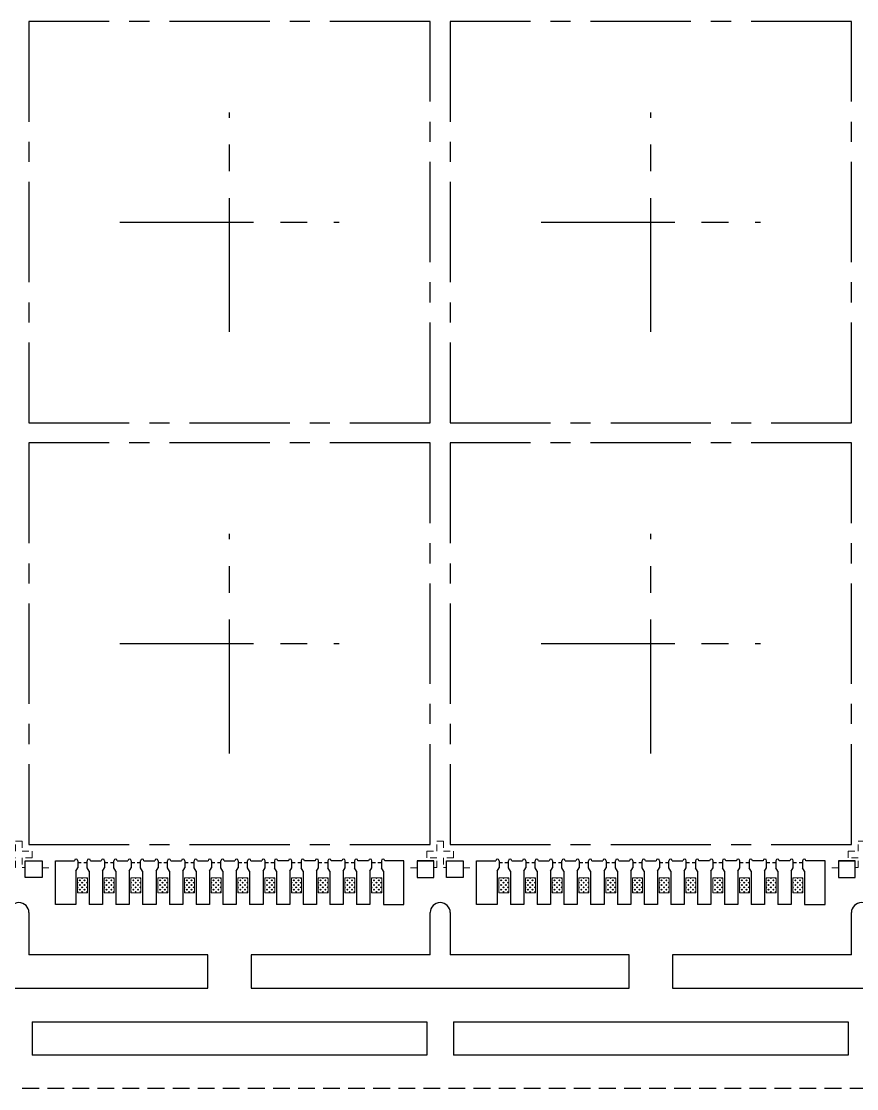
# Model space of a CAD drawing. Header units: inches. Extents: x 5 to 403, y 5 to 265.
# Drawn here: x 99.12 to 111.62, y 147.95 to 163.9 of the extents above; entities that cross this region are included whole.
import ezdxf

# ---------------------------------------------------------------- set-up
doc = ezdxf.new("R2010")
doc.units = ezdxf.units.IN
doc.header["$MEASUREMENT"] = 0
doc.linetypes.add('CENTER', pattern=[2, 1.25, -0.25, 0.25, -0.25])
doc.linetypes.add('HIDDEN', pattern=[0.375, 0.25, -0.125])
for name, color, linetype in [('1D（虚线、T-shape等)', 4, 'Continuous'), ('1（实线、SECTION图示等）', 7, 'Continuous'), ('CEN(中心线)', 1, 'CENTER'), ('EFFECTIVE AREA（塑封区域）', 4, 'HIDDEN'), ('LFBOT（框架底面线、虚线）', 4, 'HIDDEN'), ('LFTOP（框架正面线、实线）', 7, 'Continuous'), ('PKG LINE（虚线）', 2, 'HIDDEN'), ('PLATING（电镀）', 3, 'Continuous')]:
    doc.layers.add(name, color=color, linetype=linetype)

msp = doc.modelspace()

# ---------------------------------------------------------------- hatches: boundary and pattern name
at = {"layer": 'PLATING（电镀）', "linetype": 'ByBlock', "lineweight": 5}
h = msp.add_hatch(dxfattribs=at)
h.set_pattern_fill('CROSS', color=3, scale=0.05)
h.set_pattern_definition([(45, (-124.83546, -72.357227), (-0.035355339, 0.035355339), [0.025, -0.025]), (135, (-124.817783, -72.357227), (-0.035355339, -0.035355339), [0.025, -0.025])])
h.paths.add_polyline_path([(99.96232, 151.09804), (99.96232, 150.87304), (100.11232, 150.87304), (100.11232, 151.09804)])
h = msp.add_hatch(dxfattribs=at)
h.set_pattern_fill('CROSS', color=3, scale=0.05)
h.set_pattern_definition([(45, (-124.43546, -72.357227), (-0.035355339, 0.035355339), [0.025, -0.025]), (135, (-124.417783, -72.357227), (-0.035355339, -0.035355339), [0.025, -0.025])])
h.paths.add_polyline_path([(100.36232, 151.09804), (100.36232, 150.87304), (100.51232, 150.87304), (100.51232, 151.09804)])
h = msp.add_hatch(dxfattribs=at)
h.set_pattern_fill('CROSS', color=3, scale=0.05)
h.set_pattern_definition([(45, (-124.03546, -72.357227), (-0.035355339, 0.035355339), [0.025, -0.025]), (135, (-124.017783, -72.357227), (-0.035355339, -0.035355339), [0.025, -0.025])])
h.paths.add_polyline_path([(100.76232, 151.09804), (100.76232, 150.87304), (100.91232, 150.87304), (100.91232, 151.09804)])
h = msp.add_hatch(dxfattribs=at)
h.set_pattern_fill('CROSS', color=3, scale=0.05)
h.set_pattern_definition([(45, (-123.63546, -72.357227), (-0.035355339, 0.035355339), [0.025, -0.025]), (135, (-123.617783, -72.357227), (-0.035355339, -0.035355339), [0.025, -0.025])])
h.paths.add_polyline_path([(101.16232, 151.09804), (101.16232, 150.87304), (101.31232, 150.87304), (101.31232, 151.09804)])
h = msp.add_hatch(dxfattribs=at)
h.set_pattern_fill('CROSS', color=3, scale=0.05)
h.set_pattern_definition([(45, (-123.23546, -72.357227), (-0.035355339, 0.035355339), [0.025, -0.025]), (135, (-123.217783, -72.357227), (-0.035355339, -0.035355339), [0.025, -0.025])])
h.paths.add_polyline_path([(101.56232, 151.09804), (101.56232, 150.87304), (101.71232, 150.87304), (101.71232, 151.09804)])
h = msp.add_hatch(dxfattribs=at)
h.set_pattern_fill('CROSS', color=3, scale=0.05)
h.set_pattern_definition([(45, (-122.83546, -72.357227), (-0.035355339, 0.035355339), [0.025, -0.025]), (135, (-122.817783, -72.357227), (-0.035355339, -0.035355339), [0.025, -0.025])])
h.paths.add_polyline_path([(101.96232, 151.09804), (101.96232, 150.87304), (102.11232, 150.87304), (102.11232, 151.09804)])
h = msp.add_hatch(dxfattribs=at)
h.set_pattern_fill('CROSS', color=3, scale=0.05)
h.set_pattern_definition([(45, (-122.43546, -72.357227), (-0.035355339, 0.035355339), [0.025, -0.025]), (135, (-122.417783, -72.357227), (-0.035355339, -0.035355339), [0.025, -0.025])])
h.paths.add_polyline_path([(102.36232, 151.09804), (102.36232, 150.87304), (102.51232, 150.87304), (102.51232, 151.09804)])
h = msp.add_hatch(dxfattribs=at)
h.set_pattern_fill('CROSS', color=3, scale=0.05)
h.set_pattern_definition([(45, (-122.03546, -72.357227), (-0.035355339, 0.035355339), [0.025, -0.025]), (135, (-122.017783, -72.357227), (-0.035355339, -0.035355339), [0.025, -0.025])])
h.paths.add_polyline_path([(102.76232, 151.09804), (102.76232, 150.87304), (102.91232, 150.87304), (102.91232, 151.09804)])
h = msp.add_hatch(dxfattribs=at)
h.set_pattern_fill('CROSS', color=3, scale=0.05)
h.set_pattern_definition([(45, (-121.63546, -72.357227), (-0.035355339, 0.035355339), [0.025, -0.025]), (135, (-121.617783, -72.357227), (-0.035355339, -0.035355339), [0.025, -0.025])])
h.paths.add_polyline_path([(103.16232, 151.09804), (103.16232, 150.87304), (103.31232, 150.87304), (103.31232, 151.09804)])
h = msp.add_hatch(dxfattribs=at)
h.set_pattern_fill('CROSS', color=3, scale=0.05)
h.set_pattern_definition([(45, (-121.23546, -72.357227), (-0.035355339, 0.035355339), [0.025, -0.025]), (135, (-121.217783, -72.357227), (-0.035355339, -0.035355339), [0.025, -0.025])])
h.paths.add_polyline_path([(103.56232, 151.09804), (103.56232, 150.87304), (103.71232, 150.87304), (103.71232, 151.09804)])
h = msp.add_hatch(dxfattribs=at)
h.set_pattern_fill('CROSS', color=3, scale=0.05)
h.set_pattern_definition([(45, (-120.83546, -72.357227), (-0.035355339, 0.035355339), [0.025, -0.025]), (135, (-120.817783, -72.357227), (-0.035355339, -0.035355339), [0.025, -0.025])])
h.paths.add_polyline_path([(103.96232, 151.09804), (103.96232, 150.87304), (104.11232, 150.87304), (104.11232, 151.09804)])
h = msp.add_hatch(dxfattribs=at)
h.set_pattern_fill('CROSS', color=3, scale=0.05)
h.set_pattern_definition([(45, (-120.43546, -72.357227), (-0.035355339, 0.035355339), [0.025, -0.025]), (135, (-120.417783, -72.357227), (-0.035355339, -0.035355339), [0.025, -0.025])])
h.paths.add_polyline_path([(104.36232, 151.09804), (104.36232, 150.87304), (104.51232, 150.87304), (104.51232, 151.09804)])
h = msp.add_hatch(dxfattribs=at)
h.set_pattern_fill('CROSS', color=3, scale=0.05)
h.set_pattern_definition([(45, (-118.53546, -72.357227), (-0.035355339, 0.035355339), [0.025, -0.025]), (135, (-118.517783, -72.357227), (-0.035355339, -0.035355339), [0.025, -0.025])])
h.paths.add_polyline_path([(106.26232, 151.09804), (106.26232, 150.87304), (106.41232, 150.87304), (106.41232, 151.09804)])
h = msp.add_hatch(dxfattribs=at)
h.set_pattern_fill('CROSS', color=3, scale=0.05)
h.set_pattern_definition([(45, (-118.13546, -72.357227), (-0.035355339, 0.035355339), [0.025, -0.025]), (135, (-118.117783, -72.357227), (-0.035355339, -0.035355339), [0.025, -0.025])])
h.paths.add_polyline_path([(106.66232, 151.09804), (106.66232, 150.87304), (106.81232, 150.87304), (106.81232, 151.09804)])
h = msp.add_hatch(dxfattribs=at)
h.set_pattern_fill('CROSS', color=3, scale=0.05)
h.set_pattern_definition([(45, (-117.73546, -72.357227), (-0.035355339, 0.035355339), [0.025, -0.025]), (135, (-117.717783, -72.357227), (-0.035355339, -0.035355339), [0.025, -0.025])])
h.paths.add_polyline_path([(107.06232, 151.09804), (107.06232, 150.87304), (107.21232, 150.87304), (107.21232, 151.09804)])
h = msp.add_hatch(dxfattribs=at)
h.set_pattern_fill('CROSS', color=3, scale=0.05)
h.set_pattern_definition([(45, (-117.33546, -72.357227), (-0.035355339, 0.035355339), [0.025, -0.025]), (135, (-117.317783, -72.357227), (-0.035355339, -0.035355339), [0.025, -0.025])])
h.paths.add_polyline_path([(107.46232, 151.09804), (107.46232, 150.87304), (107.61232, 150.87304), (107.61232, 151.09804)])
h = msp.add_hatch(dxfattribs=at)
h.set_pattern_fill('CROSS', color=3, scale=0.05)
h.set_pattern_definition([(45, (-116.93546, -72.357227), (-0.035355339, 0.035355339), [0.025, -0.025]), (135, (-116.917783, -72.357227), (-0.035355339, -0.035355339), [0.025, -0.025])])
h.paths.add_polyline_path([(107.86232, 151.09804), (107.86232, 150.87304), (108.01232, 150.87304), (108.01232, 151.09804)])
h = msp.add_hatch(dxfattribs=at)
h.set_pattern_fill('CROSS', color=3, scale=0.05)
h.set_pattern_definition([(45, (-116.53546, -72.357227), (-0.035355339, 0.035355339), [0.025, -0.025]), (135, (-116.517783, -72.357227), (-0.035355339, -0.035355339), [0.025, -0.025])])
h.paths.add_polyline_path([(108.26232, 151.09804), (108.26232, 150.87304), (108.41232, 150.87304), (108.41232, 151.09804)])
h = msp.add_hatch(dxfattribs=at)
h.set_pattern_fill('CROSS', color=3, scale=0.05)
h.set_pattern_definition([(45, (-116.13546, -72.357227), (-0.035355339, 0.035355339), [0.025, -0.025]), (135, (-116.117783, -72.357227), (-0.035355339, -0.035355339), [0.025, -0.025])])
h.paths.add_polyline_path([(108.66232, 151.09804), (108.66232, 150.87304), (108.81232, 150.87304), (108.81232, 151.09804)])
h = msp.add_hatch(dxfattribs=at)
h.set_pattern_fill('CROSS', color=3, scale=0.05)
h.set_pattern_definition([(45, (-115.73546, -72.357227), (-0.035355339, 0.035355339), [0.025, -0.025]), (135, (-115.717783, -72.357227), (-0.035355339, -0.035355339), [0.025, -0.025])])
h.paths.add_polyline_path([(109.06232, 151.09804), (109.06232, 150.87304), (109.21232, 150.87304), (109.21232, 151.09804)])
h = msp.add_hatch(dxfattribs=at)
h.set_pattern_fill('CROSS', color=3, scale=0.05)
h.set_pattern_definition([(45, (-115.33546, -72.357227), (-0.035355339, 0.035355339), [0.025, -0.025]), (135, (-115.317783, -72.357227), (-0.035355339, -0.035355339), [0.025, -0.025])])
h.paths.add_polyline_path([(109.46232, 151.09804), (109.46232, 150.87304), (109.61232, 150.87304), (109.61232, 151.09804)])
h = msp.add_hatch(dxfattribs=at)
h.set_pattern_fill('CROSS', color=3, scale=0.05)
h.set_pattern_definition([(45, (-114.93546, -72.357227), (-0.035355339, 0.035355339), [0.025, -0.025]), (135, (-114.917783, -72.357227), (-0.035355339, -0.035355339), [0.025, -0.025])])
h.paths.add_polyline_path([(109.86232, 151.09804), (109.86232, 150.87304), (110.01232, 150.87304), (110.01232, 151.09804)])
h = msp.add_hatch(dxfattribs=at)
h.set_pattern_fill('CROSS', color=3, scale=0.05)
h.set_pattern_definition([(45, (-114.53546, -72.357227), (-0.035355339, 0.035355339), [0.025, -0.025]), (135, (-114.517783, -72.357227), (-0.035355339, -0.035355339), [0.025, -0.025])])
h.paths.add_polyline_path([(110.26232, 151.09804), (110.26232, 150.87304), (110.41232, 150.87304), (110.41232, 151.09804)])
h = msp.add_hatch(dxfattribs=at)
h.set_pattern_fill('CROSS', color=3, scale=0.05)
h.set_pattern_definition([(45, (-114.13546, -72.357227), (-0.035355339, 0.035355339), [0.025, -0.025]), (135, (-114.117783, -72.357227), (-0.035355339, -0.035355339), [0.025, -0.025])])
h.paths.add_polyline_path([(110.66232, 151.09804), (110.66232, 150.87304), (110.81232, 150.87304), (110.81232, 151.09804)])

# ---------------------------------------------------------------- linework, layer by layer
at = {"layer": '1D（虚线、T-shape等)', "linetype": 'HIDDEN', "lineweight": 0, "ltscale": 0.25}
for p, q in [((99.43232, 151.24804, 0.1444), (99.63232, 151.24804, 0.1444)), ((105.04232, 151.24804, 0.1444), (104.84232, 151.24804, 0.1444)), ((105.73232, 151.24804, 0.1444), (105.93232, 151.24804, 0.1444)), ((111.34232, 151.24804, 0.1444), (111.14232, 151.24804, 0.1444))]:
    msp.add_line(p, q, dxfattribs=at)
at = {"layer": '1D（虚线、T-shape等)', "linetype": 'HIDDEN', "lineweight": 0, "ltscale": 0.25, "elevation": 0.1444}
for points in [[(98.99232, 151.25304), (99.03732, 151.25304), (99.03732, 151.39804), (98.88732, 151.39804), (98.88732, 151.49804), (99.03732, 151.49804), (99.03732, 151.64804), (99.13732, 151.64804), (99.13732, 151.49804), (99.28732, 151.49804), (99.28732, 151.39804), (99.13732, 151.39804), (99.13732, 151.25304), (99.18232, 151.25304)], [(105.29232, 151.25304), (105.33732, 151.25304), (105.33732, 151.39804), (105.18732, 151.39804), (105.18732, 151.49804), (105.33732, 151.49804), (105.33732, 151.64804), (105.43732, 151.64804), (105.43732, 151.49804), (105.58732, 151.49804), (105.58732, 151.39804), (105.43732, 151.39804), (105.43732, 151.25304), (105.48232, 151.25304)], [(111.59232, 151.25304), (111.63732, 151.25304), (111.63732, 151.39804), (111.48732, 151.39804), (111.48732, 151.49804), (111.63732, 151.49804), (111.63732, 151.64804), (111.73732, 151.64804), (111.73732, 151.49804), (111.88732, 151.49804), (111.88732, 151.39804), (111.73732, 151.39804), (111.73732, 151.25304), (111.78232, 151.25304)]]:
    msp.add_lwpolyline(points, dxfattribs=at)
at = {"layer": '1（实线、SECTION图示等）', "ltscale": 10}
for p, q in [((99.23732, 150.57804, 0.1444), (99.23732, 149.94804, 0.1444)), ((105.23732, 149.94804, 0.1444), (105.23732, 150.57804, 0.1444)), ((105.53732, 150.57804, 0.1444), (105.53732, 149.94804, 0.1444)), ((111.53732, 149.94804, 0.1444), (111.53732, 150.57804, 0.1444)), ((101.91232, 149.94804, 0.1444), (99.23732, 149.94804, 0.1444)), ((101.91232, 149.44804, 0.1444), (101.91232, 149.94804, 0.1444)), ((105.23732, 149.94804, 0.1444), (102.56232, 149.94804, 0.1444)), ((102.56232, 149.94804, 0.1444), (102.56232, 149.44804, 0.1444)), ((108.21232, 149.94804, 0.1444), (105.53732, 149.94804, 0.1444)), ((108.21232, 149.44804, 0.1444), (108.21232, 149.94804, 0.1444)), ((111.53732, 149.94804, 0.1444), (108.86232, 149.94804, 0.1444)), ((108.86232, 149.94804, 0.1444), (108.86232, 149.44804, 0.1444)), ((96.26232, 149.44804, 0.1444), (101.91232, 149.44804, 0.1444)), ((102.56232, 149.44804, 0.1444), (108.21232, 149.44804, 0.1444)), ((108.86232, 149.44804, 0.1444), (114.51232, 149.44804, 0.1444))]:
    msp.add_line(p, q, dxfattribs=at)
at = {"layer": '1（实线、SECTION图示等）'}
for p, q in [((99.28732, 148.94804, 0.1444), (105.18732, 148.94804, 0.1444)), ((99.28732, 148.94804, 0.1444), (99.28732, 148.44804, 0.1444)), ((105.18732, 148.94804, 0.1444), (105.18732, 148.44804, 0.1444)), ((105.58732, 148.94804, 0.1444), (111.48732, 148.94804, 0.1444)), ((105.58732, 148.94804, 0.1444), (105.58732, 148.44804, 0.1444)), ((111.48732, 148.94804, 0.1444), (111.48732, 148.44804, 0.1444)), ((105.18732, 148.44804, 0.1444), (99.28732, 148.44804, 0.1444)), ((111.48732, 148.44804, 0.1444), (105.58732, 148.44804, 0.1444))]:
    msp.add_line(p, q, dxfattribs=at)
at = {"layer": '1（实线、SECTION图示等）', "ltscale": 10}
for centre in [(99.08732, 150.57804, 0.1444), (105.38732, 150.57804, 0.1444), (111.68732, 150.57804, 0.1444)]:
    msp.add_arc(centre, 0.15, 0, 180, dxfattribs=at)
at = {"layer": 'CEN(中心线)', "linetype": 'CENTER', "ltscale": 1.6}
for p, q in [((102.23732, 159.25807, 0.1444), (102.23732, 162.538, 0.1444)), ((108.53732, 159.25807, 0.1444), (108.53732, 162.538, 0.1444)), ((100.59736, 160.89804, 0.1444), (103.87729, 160.89804, 0.1444)), ((106.89736, 160.89804, 0.1444), (110.17729, 160.89804, 0.1444)), ((102.23732, 152.95807, 0.1444), (102.23732, 156.238, 0.1444)), ((108.53732, 152.95807, 0.1444), (108.53732, 156.238, 0.1444)), ((100.59736, 154.59804, 0.1444), (103.87729, 154.59804, 0.1444)), ((106.89736, 154.59804, 0.1444), (110.17729, 154.59804, 0.1444))]:
    msp.add_line(p, q, dxfattribs=at)
at = {"layer": 'EFFECTIVE AREA（塑封区域）', "color": 1}
msp.add_line((152.63732, 147.94804, 0.1444), (78.03732, 147.94804, 0.1444), dxfattribs=at)
at = {"layer": 'LFBOT（框架底面线、虚线）', "linetype": 'HIDDEN', "ltscale": 0.2, "elevation": 0.1444}
for points in [[(99.96732, 151.32804), (100.01832, 151.32804)], [(100.05632, 151.32804), (100.10732, 151.32804)], [(100.36732, 151.32804), (100.41832, 151.32804)], [(100.45632, 151.32804), (100.50732, 151.32804)], [(100.76732, 151.32804), (100.81832, 151.32804)], [(100.85632, 151.32804), (100.90732, 151.32804)], [(101.16732, 151.32804), (101.21832, 151.32804)], [(101.25632, 151.32804), (101.30732, 151.32804)], [(101.56732, 151.32804), (101.61832, 151.32804)], [(101.65632, 151.32804), (101.70732, 151.32804)], [(101.96732, 151.32804), (102.01832, 151.32804)], [(102.05632, 151.32804), (102.10732, 151.32804)], [(102.36732, 151.32804), (102.41832, 151.32804)], [(102.45632, 151.32804), (102.50732, 151.32804)], [(102.76732, 151.32804), (102.81832, 151.32804)], [(102.85632, 151.32804), (102.90732, 151.32804)], [(103.16732, 151.32804), (103.21832, 151.32804)], [(103.25632, 151.32804), (103.30732, 151.32804)], [(103.56732, 151.32804), (103.61832, 151.32804)], [(103.65632, 151.32804), (103.70732, 151.32804)], [(103.96732, 151.32804), (104.01832, 151.32804)], [(104.05632, 151.32804), (104.10732, 151.32804)], [(104.36732, 151.32804), (104.41832, 151.32804)], [(104.45632, 151.32804), (104.50732, 151.32804)], [(106.26732, 151.32804), (106.31832, 151.32804)], [(106.35632, 151.32804), (106.40732, 151.32804)], [(106.66732, 151.32804), (106.71832, 151.32804)], [(106.75632, 151.32804), (106.80732, 151.32804)], [(107.06732, 151.32804), (107.11832, 151.32804)], [(107.15632, 151.32804), (107.20732, 151.32804)], [(107.46732, 151.32804), (107.51832, 151.32804)], [(107.55632, 151.32804), (107.60732, 151.32804)], [(107.86732, 151.32804), (107.91832, 151.32804)], [(107.95632, 151.32804), (108.00732, 151.32804)], [(108.26732, 151.32804), (108.31832, 151.32804)], [(108.35632, 151.32804), (108.40732, 151.32804)], [(108.66732, 151.32804), (108.71832, 151.32804)], [(108.75632, 151.32804), (108.80732, 151.32804)], [(109.06732, 151.32804), (109.11832, 151.32804)], [(109.15632, 151.32804), (109.20732, 151.32804)], [(109.46732, 151.32804), (109.51832, 151.32804)], [(109.55632, 151.32804), (109.60732, 151.32804)], [(109.86732, 151.32804), (109.91832, 151.32804)], [(109.95632, 151.32804), (110.00732, 151.32804)], [(110.26732, 151.32804), (110.31832, 151.32804)], [(110.35632, 151.32804), (110.40732, 151.32804)], [(110.66732, 151.32804), (110.71832, 151.32804)], [(110.75632, 151.32804), (110.80732, 151.32804)]]:
    msp.add_lwpolyline(points, dxfattribs=at)
at = {"layer": 'LFTOP（框架正面线、实线）', "color": 7}
for p, q in [((99.63232, 150.99804, 0.1444), (99.63232, 151.35304, 0.1444)), ((99.63232, 151.35304, 0.1444), (99.91732, 151.35304, 0.1444)), ((99.93732, 151.19804, 0.1444), (99.96732, 151.24804, 0.1444)), ((99.96732, 151.35304, 0.1444), (99.96732, 151.24804, 0.1444)), ((100.10732, 151.24804, 0.1444), (100.10732, 151.35304, 0.1444)), ((100.13732, 151.19804, 0.1444), (100.10732, 151.24804, 0.1444)), ((100.15732, 151.35304, 0.1444), (100.31732, 151.35304, 0.1444)), ((100.33732, 151.19804, 0.1444), (100.36732, 151.24804, 0.1444)), ((100.36732, 151.35304, 0.1444), (100.36732, 151.24804, 0.1444)), ((100.50732, 151.24804, 0.1444), (100.50732, 151.35304, 0.1444)), ((100.53732, 151.19804, 0.1444), (100.50732, 151.24804, 0.1444)), ((100.55732, 151.35304, 0.1444), (100.71732, 151.35304, 0.1444)), ((100.73732, 151.19804, 0.1444), (100.76732, 151.24804, 0.1444)), ((100.76732, 151.35304, 0.1444), (100.76732, 151.24804, 0.1444)), ((100.90732, 151.24804, 0.1444), (100.90732, 151.35304, 0.1444)), ((100.93732, 151.19804, 0.1444), (100.90732, 151.24804, 0.1444)), ((100.95732, 151.35304, 0.1444), (101.11732, 151.35304, 0.1444)), ((101.13732, 151.19804, 0.1444), (101.16732, 151.24804, 0.1444)), ((101.16732, 151.35304, 0.1444), (101.16732, 151.24804, 0.1444)), ((101.30732, 151.24804, 0.1444), (101.30732, 151.35304, 0.1444)), ((101.33732, 151.19804, 0.1444), (101.30732, 151.24804, 0.1444)), ((101.35732, 151.35304, 0.1444), (101.51732, 151.35304, 0.1444)), ((101.53732, 151.19804, 0.1444), (101.56732, 151.24804, 0.1444)), ((101.56732, 151.35304, 0.1444), (101.56732, 151.24804, 0.1444)), ((101.70732, 151.24804, 0.1444), (101.70732, 151.35304, 0.1444)), ((101.73732, 151.19804, 0.1444), (101.70732, 151.24804, 0.1444)), ((101.75732, 151.35304, 0.1444), (101.91732, 151.35304, 0.1444)), ((101.93732, 151.19804, 0.1444), (101.96732, 151.24804, 0.1444)), ((101.96732, 151.35304, 0.1444), (101.96732, 151.24804, 0.1444)), ((102.10732, 151.24804, 0.1444), (102.10732, 151.35304, 0.1444)), ((102.13732, 151.19804, 0.1444), (102.10732, 151.24804, 0.1444)), ((102.15732, 151.35304, 0.1444), (102.31732, 151.35304, 0.1444)), ((102.33732, 151.19804, 0.1444), (102.36732, 151.24804, 0.1444)), ((102.36732, 151.35304, 0.1444), (102.36732, 151.24804, 0.1444)), ((102.50732, 151.24804, 0.1444), (102.50732, 151.35304, 0.1444)), ((102.53732, 151.19804, 0.1444), (102.50732, 151.24804, 0.1444)), ((102.55732, 151.35304, 0.1444), (102.71732, 151.35304, 0.1444)), ((102.73732, 151.19804, 0.1444), (102.76732, 151.24804, 0.1444)), ((102.76732, 151.24804, 0.1444), (102.76732, 151.35304, 0.1444)), ((102.90732, 151.35304, 0.1444), (102.90732, 151.24804, 0.1444)), ((102.93732, 151.19804, 0.1444), (102.90732, 151.24804, 0.1444)), ((103.11732, 151.35304, 0.1444), (102.95732, 151.35304, 0.1444)), ((103.13732, 151.19804, 0.1444), (103.16732, 151.24804, 0.1444)), ((103.16732, 151.24804, 0.1444), (103.16732, 151.35304, 0.1444)), ((103.30732, 151.35304, 0.1444), (103.30732, 151.24804, 0.1444)), ((103.33732, 151.19804, 0.1444), (103.30732, 151.24804, 0.1444)), ((103.51732, 151.35304, 0.1444), (103.35732, 151.35304, 0.1444)), ((103.53732, 151.19804, 0.1444), (103.56732, 151.24804, 0.1444)), ((103.56732, 151.24804, 0.1444), (103.56732, 151.35304, 0.1444)), ((103.70732, 151.35304, 0.1444), (103.70732, 151.24804, 0.1444)), ((103.73732, 151.19804, 0.1444), (103.70732, 151.24804, 0.1444)), ((103.91732, 151.35304, 0.1444), (103.75732, 151.35304, 0.1444)), ((103.93732, 151.19804, 0.1444), (103.96732, 151.24804, 0.1444)), ((103.96732, 151.24804, 0.1444), (103.96732, 151.35304, 0.1444)), ((104.10732, 151.35304, 0.1444), (104.10732, 151.24804, 0.1444)), ((104.13732, 151.19804, 0.1444), (104.10732, 151.24804, 0.1444)), ((104.31732, 151.35304, 0.1444), (104.15732, 151.35304, 0.1444)), ((104.33732, 151.19804, 0.1444), (104.36732, 151.24804, 0.1444)), ((104.36732, 151.24804, 0.1444), (104.36732, 151.35304, 0.1444)), ((104.50732, 151.35304, 0.1444), (104.50732, 151.24804, 0.1444)), ((104.53732, 151.19804, 0.1444), (104.50732, 151.24804, 0.1444)), ((104.84232, 151.35304, 0.1444), (104.55732, 151.35304, 0.1444)), ((105.04232, 151.35304, 0.1444), (105.29232, 151.35304, 0.1444)), ((105.93232, 150.99804, 0.1444), (105.93232, 151.35304, 0.1444)), ((105.93232, 151.35304, 0.1444), (106.21732, 151.35304, 0.1444)), ((106.23732, 151.19804, 0.1444), (106.26732, 151.24804, 0.1444)), ((106.26732, 151.35304, 0.1444), (106.26732, 151.24804, 0.1444)), ((106.40732, 151.24804, 0.1444), (106.40732, 151.35304, 0.1444)), ((106.43732, 151.19804, 0.1444), (106.40732, 151.24804, 0.1444)), ((106.45732, 151.35304, 0.1444), (106.61732, 151.35304, 0.1444)), ((106.63732, 151.19804, 0.1444), (106.66732, 151.24804, 0.1444)), ((106.66732, 151.35304, 0.1444), (106.66732, 151.24804, 0.1444)), ((106.80732, 151.24804, 0.1444), (106.80732, 151.35304, 0.1444)), ((106.83732, 151.19804, 0.1444), (106.80732, 151.24804, 0.1444)), ((106.85732, 151.35304, 0.1444), (107.01732, 151.35304, 0.1444)), ((107.03732, 151.19804, 0.1444), (107.06732, 151.24804, 0.1444)), ((107.06732, 151.35304, 0.1444), (107.06732, 151.24804, 0.1444)), ((107.20732, 151.24804, 0.1444), (107.20732, 151.35304, 0.1444)), ((107.23732, 151.19804, 0.1444), (107.20732, 151.24804, 0.1444)), ((107.25732, 151.35304, 0.1444), (107.41732, 151.35304, 0.1444)), ((107.43732, 151.19804, 0.1444), (107.46732, 151.24804, 0.1444)), ((107.46732, 151.35304, 0.1444), (107.46732, 151.24804, 0.1444)), ((107.60732, 151.24804, 0.1444), (107.60732, 151.35304, 0.1444)), ((107.63732, 151.19804, 0.1444), (107.60732, 151.24804, 0.1444)), ((107.65732, 151.35304, 0.1444), (107.81732, 151.35304, 0.1444)), ((107.83732, 151.19804, 0.1444), (107.86732, 151.24804, 0.1444)), ((107.86732, 151.35304, 0.1444), (107.86732, 151.24804, 0.1444)), ((108.00732, 151.24804, 0.1444), (108.00732, 151.35304, 0.1444)), ((108.03732, 151.19804, 0.1444), (108.00732, 151.24804, 0.1444)), ((108.05732, 151.35304, 0.1444), (108.21732, 151.35304, 0.1444)), ((108.23732, 151.19804, 0.1444), (108.26732, 151.24804, 0.1444)), ((108.26732, 151.35304, 0.1444), (108.26732, 151.24804, 0.1444)), ((108.40732, 151.24804, 0.1444), (108.40732, 151.35304, 0.1444)), ((108.43732, 151.19804, 0.1444), (108.40732, 151.24804, 0.1444)), ((108.45732, 151.35304, 0.1444), (108.61732, 151.35304, 0.1444)), ((108.63732, 151.19804, 0.1444), (108.66732, 151.24804, 0.1444)), ((108.66732, 151.35304, 0.1444), (108.66732, 151.24804, 0.1444)), ((108.80732, 151.24804, 0.1444), (108.80732, 151.35304, 0.1444)), ((108.83732, 151.19804, 0.1444), (108.80732, 151.24804, 0.1444)), ((108.85732, 151.35304, 0.1444), (109.01732, 151.35304, 0.1444)), ((109.03732, 151.19804, 0.1444), (109.06732, 151.24804, 0.1444)), ((109.06732, 151.24804, 0.1444), (109.06732, 151.35304, 0.1444)), ((109.20732, 151.35304, 0.1444), (109.20732, 151.24804, 0.1444)), ((109.23732, 151.19804, 0.1444), (109.20732, 151.24804, 0.1444)), ((109.41732, 151.35304, 0.1444), (109.25732, 151.35304, 0.1444)), ((109.43732, 151.19804, 0.1444), (109.46732, 151.24804, 0.1444)), ((109.46732, 151.24804, 0.1444), (109.46732, 151.35304, 0.1444)), ((109.60732, 151.35304, 0.1444), (109.60732, 151.24804, 0.1444)), ((109.63732, 151.19804, 0.1444), (109.60732, 151.24804, 0.1444)), ((109.81732, 151.35304, 0.1444), (109.65732, 151.35304, 0.1444)), ((109.83732, 151.19804, 0.1444), (109.86732, 151.24804, 0.1444)), ((109.86732, 151.24804, 0.1444), (109.86732, 151.35304, 0.1444)), ((110.00732, 151.35304, 0.1444), (110.00732, 151.24804, 0.1444)), ((110.03732, 151.19804, 0.1444), (110.00732, 151.24804, 0.1444)), ((110.21732, 151.35304, 0.1444), (110.05732, 151.35304, 0.1444)), ((110.23732, 151.19804, 0.1444), (110.26732, 151.24804, 0.1444)), ((110.26732, 151.24804, 0.1444), (110.26732, 151.35304, 0.1444)), ((110.40732, 151.35304, 0.1444), (110.40732, 151.24804, 0.1444)), ((110.43732, 151.19804, 0.1444), (110.40732, 151.24804, 0.1444)), ((110.61732, 151.35304, 0.1444), (110.45732, 151.35304, 0.1444)), ((110.63732, 151.19804, 0.1444), (110.66732, 151.24804, 0.1444)), ((110.66732, 151.24804, 0.1444), (110.66732, 151.35304, 0.1444)), ((110.80732, 151.35304, 0.1444), (110.80732, 151.24804, 0.1444)), ((110.83732, 151.19804, 0.1444), (110.80732, 151.24804, 0.1444)), ((111.14232, 151.35304, 0.1444), (110.85732, 151.35304, 0.1444)), ((111.34232, 151.35304, 0.1444), (111.59232, 151.35304, 0.1444)), ((99.93732, 151.19804, 0.1444), (99.93732, 150.69804, 0.1444)), ((100.13732, 151.19804, 0.1444), (100.13732, 150.69804, 0.1444)), ((100.33732, 151.19804, 0.1444), (100.33732, 150.69804, 0.1444)), ((100.53732, 151.19804, 0.1444), (100.53732, 150.69804, 0.1444)), ((100.73732, 151.19804, 0.1444), (100.73732, 150.69804, 0.1444)), ((100.93732, 151.19804, 0.1444), (100.93732, 150.69804, 0.1444)), ((101.13732, 151.19804, 0.1444), (101.13732, 150.69804, 0.1444)), ((101.33732, 151.19804, 0.1444), (101.33732, 150.69804, 0.1444)), ((101.53732, 151.19804, 0.1444), (101.53732, 150.69804, 0.1444)), ((101.73732, 151.19804, 0.1444), (101.73732, 150.69804, 0.1444)), ((101.93732, 151.19804, 0.1444), (101.93732, 150.69804, 0.1444)), ((102.13732, 151.19804, 0.1444), (102.13732, 150.69804, 0.1444)), ((102.33732, 151.19804, 0.1444), (102.33732, 150.69804, 0.1444)), ((102.53732, 151.19804, 0.1444), (102.53732, 150.69804, 0.1444)), ((102.73732, 151.19804, 0.1444), (102.73732, 150.69804, 0.1444)), ((102.93732, 151.19804, 0.1444), (102.93732, 150.69804, 0.1444)), ((103.13732, 151.19804, 0.1444), (103.13732, 150.69804, 0.1444)), ((103.33732, 151.19804, 0.1444), (103.33732, 150.69804, 0.1444)), ((103.53732, 151.19804, 0.1444), (103.53732, 150.69804, 0.1444)), ((103.73732, 151.19804, 0.1444), (103.73732, 150.69804, 0.1444)), ((103.93732, 151.19804, 0.1444), (103.93732, 150.69804, 0.1444)), ((104.13732, 151.19804, 0.1444), (104.13732, 150.69804, 0.1444)), ((104.33732, 151.19804, 0.1444), (104.33732, 150.69804, 0.1444)), ((104.53732, 151.19804, 0.1444), (104.53732, 150.69804, 0.1444)), ((106.23732, 151.19804, 0.1444), (106.23732, 150.69804, 0.1444)), ((106.43732, 151.19804, 0.1444), (106.43732, 150.69804, 0.1444)), ((106.63732, 151.19804, 0.1444), (106.63732, 150.69804, 0.1444)), ((106.83732, 151.19804, 0.1444), (106.83732, 150.69804, 0.1444)), ((107.03732, 151.19804, 0.1444), (107.03732, 150.69804, 0.1444)), ((107.23732, 151.19804, 0.1444), (107.23732, 150.69804, 0.1444)), ((107.43732, 151.19804, 0.1444), (107.43732, 150.69804, 0.1444)), ((107.63732, 151.19804, 0.1444), (107.63732, 150.69804, 0.1444)), ((107.83732, 151.19804, 0.1444), (107.83732, 150.69804, 0.1444)), ((108.03732, 151.19804, 0.1444), (108.03732, 150.69804, 0.1444)), ((108.23732, 151.19804, 0.1444), (108.23732, 150.69804, 0.1444)), ((108.43732, 151.19804, 0.1444), (108.43732, 150.69804, 0.1444)), ((108.63732, 151.19804, 0.1444), (108.63732, 150.69804, 0.1444)), ((108.83732, 151.19804, 0.1444), (108.83732, 150.69804, 0.1444)), ((109.03732, 151.19804, 0.1444), (109.03732, 150.69804, 0.1444)), ((109.23732, 151.19804, 0.1444), (109.23732, 150.69804, 0.1444)), ((109.43732, 151.19804, 0.1444), (109.43732, 150.69804, 0.1444)), ((109.63732, 151.19804, 0.1444), (109.63732, 150.69804, 0.1444)), ((109.83732, 151.19804, 0.1444), (109.83732, 150.69804, 0.1444)), ((110.03732, 151.19804, 0.1444), (110.03732, 150.69804, 0.1444)), ((110.23732, 151.19804, 0.1444), (110.23732, 150.69804, 0.1444)), ((110.43732, 151.19804, 0.1444), (110.43732, 150.69804, 0.1444)), ((110.63732, 151.19804, 0.1444), (110.63732, 150.69804, 0.1444)), ((110.83732, 151.19804, 0.1444), (110.83732, 150.69804, 0.1444)), ((99.63232, 150.69804, 0.1444), (99.63232, 150.99804, 0.1444)), ((105.93232, 150.69804, 0.1444), (105.93232, 150.99804, 0.1444)), ((99.63732, 150.69804, 0.1444), (99.63232, 150.69804, 0.1444)), ((99.93732, 150.69804, 0.1444), (99.63732, 150.69804, 0.1444)), ((105.93732, 150.69804, 0.1444), (105.93232, 150.69804, 0.1444)), ((106.23732, 150.69804, 0.1444), (105.93732, 150.69804, 0.1444))]:
    msp.add_line(p, q, dxfattribs=at)
at = {"layer": 'LFTOP（框架正面线、实线）'}
for p, q in [((100.33732, 150.69804, 0.1444), (100.13732, 150.69804, 0.1444)), ((100.73732, 150.69804, 0.1444), (100.53732, 150.69804, 0.1444)), ((101.13732, 150.69804, 0.1444), (100.93732, 150.69804, 0.1444)), ((101.53732, 150.69804, 0.1444), (101.33732, 150.69804, 0.1444)), ((101.93732, 150.69804, 0.1444), (101.73732, 150.69804, 0.1444)), ((102.33732, 150.69804, 0.1444), (102.13732, 150.69804, 0.1444)), ((102.73732, 150.69804, 0.1444), (102.53732, 150.69804, 0.1444)), ((103.13732, 150.69804, 0.1444), (102.93732, 150.69804, 0.1444)), ((103.53732, 150.69804, 0.1444), (103.33732, 150.69804, 0.1444)), ((103.93732, 150.69804, 0.1444), (103.73732, 150.69804, 0.1444)), ((104.33732, 150.69804, 0.1444), (104.13732, 150.69804, 0.1444)), ((106.63732, 150.69804, 0.1444), (106.43732, 150.69804, 0.1444)), ((107.03732, 150.69804, 0.1444), (106.83732, 150.69804, 0.1444)), ((107.43732, 150.69804, 0.1444), (107.23732, 150.69804, 0.1444)), ((107.83732, 150.69804, 0.1444), (107.63732, 150.69804, 0.1444)), ((108.23732, 150.69804, 0.1444), (108.03732, 150.69804, 0.1444)), ((108.63732, 150.69804, 0.1444), (108.43732, 150.69804, 0.1444)), ((109.03732, 150.69804, 0.1444), (108.83732, 150.69804, 0.1444)), ((109.43732, 150.69804, 0.1444), (109.23732, 150.69804, 0.1444)), ((109.83732, 150.69804, 0.1444), (109.63732, 150.69804, 0.1444)), ((110.23732, 150.69804, 0.1444), (110.03732, 150.69804, 0.1444)), ((110.63732, 150.69804, 0.1444), (110.43732, 150.69804, 0.1444))]:
    msp.add_line(p, q, dxfattribs=at)
at = {"layer": 'LFTOP（框架正面线、实线）', "color": 7, "elevation": 0.1444}
for points in [[(99.18232, 151.35304), (99.43232, 151.35304), (99.43232, 151.10304), (99.18232, 151.10304)], [(105.29232, 151.35304), (105.04232, 151.35304), (105.04232, 151.10304), (105.29232, 151.10304)], [(105.48232, 151.35304), (105.73232, 151.35304), (105.73232, 151.10304), (105.48232, 151.10304)], [(111.59232, 151.35304), (111.34232, 151.35304), (111.34232, 151.10304), (111.59232, 151.10304)]]:
    msp.add_lwpolyline(points, close=True, dxfattribs=at)
for points in [[(104.53732, 150.69804), (104.84232, 150.69804), (104.84232, 151.35304)], [(110.83732, 150.69804), (111.14232, 150.69804), (111.14232, 151.35304)]]:
    msp.add_lwpolyline(points, dxfattribs=at)
at = {"layer": 'LFTOP（框架正面线、实线）', "color": 7}
for centre in [(99.94232, 151.35304, 0.1444), (100.13232, 151.35304, 0.1444), (100.34232, 151.35304, 0.1444), (100.53232, 151.35304, 0.1444), (100.74232, 151.35304, 0.1444), (100.93232, 151.35304, 0.1444), (101.14232, 151.35304, 0.1444), (101.33232, 151.35304, 0.1444), (101.54232, 151.35304, 0.1444), (101.73232, 151.35304, 0.1444), (101.94232, 151.35304, 0.1444), (102.13232, 151.35304, 0.1444), (102.34232, 151.35304, 0.1444), (102.53232, 151.35304, 0.1444), (102.74232, 151.35304, 0.1444), (102.93232, 151.35304, 0.1444), (103.14232, 151.35304, 0.1444), (103.33232, 151.35304, 0.1444), (103.54232, 151.35304, 0.1444), (103.73232, 151.35304, 0.1444), (103.94232, 151.35304, 0.1444), (104.13232, 151.35304, 0.1444), (104.34232, 151.35304, 0.1444), (104.53232, 151.35304, 0.1444), (106.24232, 151.35304, 0.1444), (106.43232, 151.35304, 0.1444), (106.64232, 151.35304, 0.1444), (106.83232, 151.35304, 0.1444), (107.04232, 151.35304, 0.1444), (107.23232, 151.35304, 0.1444), (107.44232, 151.35304, 0.1444), (107.63232, 151.35304, 0.1444), (107.84232, 151.35304, 0.1444), (108.03232, 151.35304, 0.1444), (108.24232, 151.35304, 0.1444), (108.43232, 151.35304, 0.1444), (108.64232, 151.35304, 0.1444), (108.83232, 151.35304, 0.1444), (109.04232, 151.35304, 0.1444), (109.23232, 151.35304, 0.1444), (109.44232, 151.35304, 0.1444), (109.63232, 151.35304, 0.1444), (109.84232, 151.35304, 0.1444), (110.03232, 151.35304, 0.1444), (110.24232, 151.35304, 0.1444), (110.43232, 151.35304, 0.1444), (110.64232, 151.35304, 0.1444), (110.83232, 151.35304, 0.1444)]:
    msp.add_arc(centre, 0.025, 0, 180, dxfattribs=at)
at = {"layer": 'PKG LINE（虚线）', "color": 2, "linetype": 'CENTER', "ltscale": 1.2, "elevation": 0.1444}
for points in [[(99.23732, 157.89804), (105.23732, 157.89804), (105.23732, 163.89804), (99.23732, 163.89804)], [(105.53732, 157.89804), (111.53732, 157.89804), (111.53732, 163.89804), (105.53732, 163.89804)], [(99.23732, 151.59804), (105.23732, 151.59804), (105.23732, 157.59804), (99.23732, 157.59804)], [(105.53732, 151.59804), (111.53732, 151.59804), (111.53732, 157.59804), (105.53732, 157.59804)]]:
    msp.add_lwpolyline(points, close=True, dxfattribs=at)
at = {"layer": 'PLATING（电镀）', "color": 3, "linetype": 'ByBlock', "lineweight": 5, "elevation": 0.1444}
for points in [[(99.96232, 151.09804), (100.11232, 151.09804), (100.11232, 150.87304), (99.96232, 150.87304)], [(100.36232, 151.09804), (100.51232, 151.09804), (100.51232, 150.87304), (100.36232, 150.87304)], [(100.76232, 151.09804), (100.91232, 151.09804), (100.91232, 150.87304), (100.76232, 150.87304)], [(101.16232, 151.09804), (101.31232, 151.09804), (101.31232, 150.87304), (101.16232, 150.87304)], [(101.56232, 151.09804), (101.71232, 151.09804), (101.71232, 150.87304), (101.56232, 150.87304)], [(101.96232, 151.09804), (102.11232, 151.09804), (102.11232, 150.87304), (101.96232, 150.87304)], [(102.36232, 151.09804), (102.51232, 151.09804), (102.51232, 150.87304), (102.36232, 150.87304)], [(102.76232, 151.09804), (102.91232, 151.09804), (102.91232, 150.87304), (102.76232, 150.87304)], [(103.16232, 151.09804), (103.31232, 151.09804), (103.31232, 150.87304), (103.16232, 150.87304)], [(103.56232, 151.09804), (103.71232, 151.09804), (103.71232, 150.87304), (103.56232, 150.87304)], [(103.96232, 151.09804), (104.11232, 151.09804), (104.11232, 150.87304), (103.96232, 150.87304)], [(104.36232, 151.09804), (104.51232, 151.09804), (104.51232, 150.87304), (104.36232, 150.87304)], [(106.26232, 151.09804), (106.41232, 151.09804), (106.41232, 150.87304), (106.26232, 150.87304)], [(106.66232, 151.09804), (106.81232, 151.09804), (106.81232, 150.87304), (106.66232, 150.87304)], [(107.06232, 151.09804), (107.21232, 151.09804), (107.21232, 150.87304), (107.06232, 150.87304)], [(107.46232, 151.09804), (107.61232, 151.09804), (107.61232, 150.87304), (107.46232, 150.87304)], [(107.86232, 151.09804), (108.01232, 151.09804), (108.01232, 150.87304), (107.86232, 150.87304)], [(108.26232, 151.09804), (108.41232, 151.09804), (108.41232, 150.87304), (108.26232, 150.87304)], [(108.66232, 151.09804), (108.81232, 151.09804), (108.81232, 150.87304), (108.66232, 150.87304)], [(109.06232, 151.09804), (109.21232, 151.09804), (109.21232, 150.87304), (109.06232, 150.87304)], [(109.46232, 151.09804), (109.61232, 151.09804), (109.61232, 150.87304), (109.46232, 150.87304)], [(109.86232, 151.09804), (110.01232, 151.09804), (110.01232, 150.87304), (109.86232, 150.87304)], [(110.26232, 151.09804), (110.41232, 151.09804), (110.41232, 150.87304), (110.26232, 150.87304)], [(110.66232, 151.09804), (110.81232, 151.09804), (110.81232, 150.87304), (110.66232, 150.87304)]]:
    msp.add_lwpolyline(points, close=True, dxfattribs=at)

doc.saveas('drawing.dxf')
